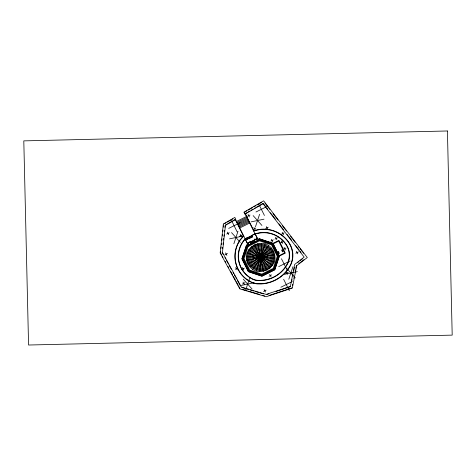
<?xml version="1.0" encoding="UTF-8"?>
<svg xmlns="http://www.w3.org/2000/svg" width="476" height="476" viewBox="0 0 476 476"><rect width="100%" height="100%" fill="white"/><g stroke="black" fill="none" stroke-linecap="round" stroke-linejoin="round"><path stroke-width="0.71" d="M259.807 271.671L260.616 257.968L260.164 257.712L247.931 263.841C256.034 280.435 281.804 267.524 273.361 251.102C265.257 234.507 239.487 247.419 247.931 263.841M260.884 257.956L261.485 243.272M260.58 258.456L260.562 257.492L259.682 257.671C261.104 253.976 262.449 260.521 259.67 257.677M261.187 256.659L260.687 257.409L260.705 256.499L260.646 257.397L261.378 256.826M220.483 252.815L220.65 251.352M220.971 248.418L221.132 246.949M221.376 244.747L221.536 243.284M221.864 240.344L222.024 238.881M222.351 235.947L222.512 234.478M222.833 231.544L222.994 230.075M223.321 227.141L223.482 225.678M222.536 248.805L222.703 247.33M223.024 244.378L223.19 242.897M223.512 239.946L223.678 238.47M223.922 236.257L224.083 234.781M224.41 231.83L224.571 230.354M224.898 227.403L225.065 225.927M259.872 257.427L260.89 256.743L261.437 257.742M259.979 257.254L260.015 257.79M260.788 257.772L260.289 257.552L260.568 257.123M260.824 257.385L260.402 257.528M259.664 257.415L260.604 257.403L260.449 256.516L260.604 257.403L259.825 256.933M261.229 257.677L261.199 257.201M261.413 257.522L260.794 258.236M291.77 280.947L292.044 279.525M292.74 275.973L293.02 274.551M293.716 270.999L294.412 267.447M292.466 285.689L292.746 284.249M293.876 278.478L294.162 277.038M295.293 271.272L295.572 269.827M295.858 268.387L296.423 265.501M233.865 243.777L237.988 231.265M255.469 226.784L259.587 214.265M245.598 290.348L249.721 277.835M288.807 279.239L292.93 266.727M256.159 270.969L260.485 257.944M260.8 256.998L265.132 243.974M242.79 258.718L247.133 245.729L259.396 239.612L272.391 243.962L278.502 256.225L274.152 269.214L261.895 275.33L248.9 270.981L242.79 258.718L243.605 258.664M243.176 258.694L247.431 245.985L259.426 239.999L272.135 244.253L278.115 256.249L273.861 268.958L261.865 274.944L249.156 270.689M260.33 258.409L260.64 257.558L260.098 258.295M272.326 244.033L259.402 239.708L247.205 245.789L242.879 258.712L248.96 270.909L261.889 275.235L274.087 269.154L278.406 256.231L272.302 244.063L272.076 244.319M260.836 258.438L260.658 257.558L261.08 258.355L260.658 257.558L261.574 257.79L261.502 257.046L259.765 257.915L260.58 257.528M261.306 257.7L261.11 258.004M261.485 257.76L261.229 258.141M252.815 269.345L260.372 257.891C259.706 256.195 262.157 257.873 260.402 257.843M261.467 256.219C264.269 262.443 254.648 256.106 261.467 256.219L268.47 245.598M245.461 238.875L242.891 242.064A25.21 25.21 0 0 0 252.47 278.882A14.268 14.268 0 0 0 258.266 280.364A31.654 31.654 0 0 0 286.516 265.233A19.034 19.034 0 0 0 286.314 245.069A26.745 26.745 0 0 0 258.022 233.341L254.856 234.008M259.944 257.016L260.247 256.683M260.229 257.01L260.033 257.599L260.443 258.063M250.013 266.917L260.556 257.742M261.764 256.475L271.278 248.026M297.803 262.419L298.94 261.55M300.07 260.675L302.337 258.932M298.738 263.716L303.95 259.706M261.056 257.944L260.604 258.099M224.874 223.5L226.1 222.798M227.326 222.09L232.853 218.912M244.967 211.945L246.889 210.838M248.174 210.1L252.667 207.518M253.946 206.78L255.874 205.674M257.153 204.936L258.438 204.198M259.723 203.46L261.645 202.354M225.142 225.19L226.427 224.452M227.653 223.744L231.413 221.584M232.669 220.864L235.412 219.287L247.99 244.515L246.556 245.223L242.022 258.771L248.401 271.558L261.949 276.092L274.729 269.719L279.263 256.171L272.891 243.385L259.343 238.851L257.915 239.565L244.563 212.79M245.039 213.748L247.228 212.486M248.341 211.85L249.632 211.106M250.917 210.368L252.964 209.19M254.136 208.512L255.511 207.726M256.713 207.03L258.694 205.894M259.938 205.18L263.157 203.329L265.858 206.84M247.496 216.354L249.995 215.021M226.731 234.049L229.224 232.716M239.606 236.328L242.105 235.001M253.333 229.39L255.826 228.058M265.727 228.563L268.22 227.23M224.946 254.779L227.439 253.452M281.602 234.21L284.101 232.877M270.82 241.177L273.319 239.845M274.938 239.125L277.431 237.798M280.721 242.837L283.214 241.505M235.209 269.279L237.708 267.946M241.838 269.452L244.337 268.119M283.529 249.335L286.022 248.002M295.846 253.244L298.345 251.911M242.439 284.023L244.932 282.696M269.089 276.235L271.582 274.902M285.761 273.67L288.26 272.337M263.573 291.496L266.066 290.164M261.092 257.248L273.361 251.102M272.605 243.528L278.954 240.356L285.338 253.137L278.984 256.308M272.712 244.093L278.704 241.1L284.594 252.887L278.603 255.88M236.501 221.471L246.425 216.52M255.969 211.993L267.363 206.31M236.959 222.399L246.883 217.449M237.423 223.321L247.347 218.371M228.712 228.391L240.106 222.708M237.881 224.25L247.812 219.299M238.345 225.172L248.27 220.221M238.803 226.1L248.734 221.15M239.279 227.04L249.204 222.096M239.749 227.986L249.674 223.042M243.783 236.078L240.124 240.172A28.56 28.56 0 0 0 247.163 279.602L251.536 282.143A17.63 17.63 0 0 0 257.522 283.672L261.235 283.69A34.998 34.998 0 0 0 289.372 266.971A22.384 22.384 0 0 0 289.122 243.26A30.089 30.089 0 0 0 257.302 230.075L253.708 231.134M248.258 237.744L252.185 235.787M248.436 238.101L252.363 236.144M246.663 239.345L247.597 238.881M248.615 238.458L252.542 236.501M246.729 239.47L247.663 239.006M257.445 238.357L254.148 239.999L255.035 241.766M247.466 243.462L257.391 238.518M249.245 242.689L247.419 243.599L245.027 238.797L248.121 237.256L248.877 238.773M249.852 242.385L257.522 238.559M250.739 242.724L254.666 240.767M255.761 241.112L250.519 243.724L250.876 244.444M255.469 242.153L257.046 241.362M260.628 257.195L260.89 257.718M260.426 257.522L260.866 257.665M278.686 266.649L290.08 260.973M254.13 272.266L249.21 270.624L248.99 270.88L261.883 275.199L274.057 269.13M280.888 287.23L292.282 281.554M260.271 256.731L261.437 257.082M260.366 256.921L260.842 256.885M260.717 257.831L260.556 257.058M260.955 258.105L260.42 258.141M261.056 258.307L259.979 258.063M266.852 294.501L268.952 293.805M275.955 291.49L290.652 286.629M268.976 295.483L292.044 287.855M251.084 221.87L263.978 219.18M229.48 238.863L242.373 236.173M284.422 274.331L297.316 271.635M241.213 285.433L254.107 282.744M246.711 260.336L260.158 257.57M261.134 257.373L274.575 254.606M261.604 257.284L260.723 257.462L261.621 257.54M260.675 256.945L260.134 257.308L247.145 252.982M277.686 256.278L278.502 256.225M260.628 257.724L260.866 257.367M246.449 256.629L260.146 257.445M261.145 257.498L274.842 258.313M260.598 258.248L259.884 257.629M241.82 287.492L248.775 289.557M250.162 289.973L253.637 291.009M255.029 291.419L258.504 292.454M259.896 292.871L263.371 293.906M242.159 289.259L247.103 290.729M248.52 291.151L259.819 294.513M262.645 295.358L264.763 295.989M261.122 257.629L274.14 261.961M259.712 257.165L260.568 257.451M260.866 256.814L261.342 257.522M248.769 249.644L260.229 257.195M261.062 257.748L272.522 265.299M260.711 257.522L261.461 258.022M253.143 215.61L261.919 225.44M286.481 268.071L295.257 277.895M231.538 232.609L240.315 242.433M243.272 279.18L252.048 289.003M251.197 246.836L259.652 256.35M260.979 257.843L270.088 268.107M260.592 257.415L259.991 256.743L259.825 257.641M264.924 203.002L269.88 209.446M273.04 213.545L277.996 219.989M282.506 225.85L286.564 231.122M290.616 236.393L295.126 242.248M298.279 246.348L299.184 247.52M300.088 248.692L303.694 253.375M266.762 208.012L267.661 209.184M270.362 212.695L275.318 219.133M278.924 223.815L283.428 229.67M287.034 234.353L291.538 240.207M295.596 245.479L299.202 250.162M300.1 251.334L301.005 252.5M222.131 252.494L223.185 254.428M224.946 257.647L225.648 258.938M226.35 260.223L228.462 264.091M229.164 265.376L231.276 269.243M233.038 272.462L233.74 273.754M234.442 275.045L235.144 276.33M235.852 277.621L236.554 278.906M237.256 280.197L240.422 285.993M220.84 253.47L221.554 254.773M222.262 256.07L222.976 257.373M225.106 261.282L225.82 262.585M227.95 266.489L228.664 267.792M230.444 271.046L232.574 274.955M233.288 276.258L235.418 280.162M236.132 281.465L238.262 285.368M238.976 286.671L240.041 288.629M296.429 251.328L297.762 253.827M282.185 232.294L283.517 234.793M281.304 240.921L282.631 243.42M284.113 247.419L285.439 249.918M275.521 237.215L276.848 239.708M266.304 226.653L267.637 229.146M271.403 239.267L272.736 241.76M286.344 271.754L287.677 274.247M248.079 214.438L249.412 216.937M253.916 227.474L255.243 229.973M269.672 274.319L271.005 276.812M240.19 234.418L241.522 236.911M264.156 289.581L265.489 292.08M227.314 232.133L228.641 234.626M242.421 267.536L243.754 270.035M235.793 267.363L237.125 269.856M243.022 282.113L244.355 284.606M225.523 252.869L226.856 255.362M254.273 244.753L260.646 257.474L257.784 243.539M261.318 258.813L267.018 270.19M258.748 204.085L264.43 215.479M281.459 258.748L287.141 270.142M283.66 279.329L289.343 290.723M245.319 213.587L253.881 230.759L257.248 229.819A30.345 30.345 0 0 1 289.343 243.117A22.64 22.64 0 0 1 289.592 267.107A35.254 35.254 0 0 1 261.247 283.946L257.498 283.928A17.886 17.886 0 0 1 251.429 282.375L247.014 279.811A28.816 28.816 0 0 1 239.916 240.029L243.426 235.971L235.174 219.418M254.69 238.97L255.047 239.684M252.006 235.43L252.72 236.858L248.793 238.815L248.079 237.387M254.309 240.053L255.38 242.195M252.631 236.905L251.875 235.382L255.13 233.764L257.968 239.404L259.331 238.72L272.974 243.29L279.394 256.159L274.83 269.803L261.955 276.223L248.311 271.653L241.897 258.783L246.461 245.14L247.829 244.462L247.306 243.409L250.435 241.85L251.614 244.206M260.354 257.153L260.729 257.897M250.382 242.01L251.453 244.152M249.448 241.582L249.805 242.296M231.491 220.483L237.167 231.877M243.26 258.688L244.914 262.002M247.562 267.31L248.222 268.631M259.807 257.891L259.712 257.421M260.949 258.938L263.508 271.403M259.408 239.743L259.432 240.088M261.86 274.854L261.883 275.199M223.351 224.012L220.162 252.881L239.827 288.89L266.179 296.738L292.318 288.093L296.709 265.679L307.294 257.534L263.65 200.836L243.908 212.189L244.908 214.188L263.073 203.74L304.164 257.129L294.68 264.424L290.378 286.385L266.149 294.4L241.344 287.016L222.453 252.429L225.44 225.38L235.822 219.412L234.829 217.413L223.351 224.012M247.841 253.214C242.147 269.779 268.089 278.406 273.444 261.729C279.138 245.164 253.196 236.536 247.841 253.214M248.639 253.482C243.295 269.017 267.631 277.103 272.653 261.461C277.996 245.925 253.66 237.839 248.639 253.482M249.525 253.773C244.581 268.161 267.113 275.652 271.766 261.169C276.711 246.782 254.178 239.291 249.525 253.773M250.501 254.101C245.991 267.226 266.542 274.057 270.79 260.842C275.301 247.716 254.743 240.886 250.501 254.101M251.56 254.452C247.234 265.977 266.292 272.314 269.731 260.491C274.051 248.966 254.999 242.635 251.56 254.452M252.691 254.827C248.906 264.918 265.59 270.463 268.601 260.116C272.379 250.025 255.701 244.48 252.691 254.827M253.892 255.225C250.679 263.793 264.84 268.5 267.399 259.717C270.612 251.149 256.445 246.443 253.892 255.225M255.154 255.648C252.542 262.609 264.055 266.441 266.138 259.295C268.75 252.334 257.23 248.502 255.154 255.648M256.469 256.082C254.481 261.378 263.24 264.293 264.823 258.861C266.81 253.565 258.051 250.65 256.469 256.082M257.825 256.534C256.487 260.11 262.395 262.074 263.46 258.409C264.805 254.833 258.89 252.869 257.825 256.534M247.359 245.919L243.081 258.7L249.097 270.761L261.871 275.033L273.932 269.023L278.204 256.243L272.195 244.182L259.414 239.91L247.359 245.919M248.073 246.544L244.027 258.635L249.716 270.047L261.806 274.093L273.218 268.404L277.264 256.308L271.576 244.896L259.485 240.85L248.073 246.544M255.088 233.894L245.158 238.845A25.466 25.466 0 0 0 252.351 279.109A14.542 14.542 0 0 0 258.26 280.62A31.904 31.904 0 0 0 286.73 265.364A19.29 19.29 0 0 0 286.528 244.932A27.001 27.001 0 0 0 255.088 233.894M247.419 238.518L246.485 238.988L246.836 239.69L247.77 239.226L247.419 238.518M278.579 251.703L278.026 251.977L278.871 253.666L279.418 253.393L278.579 251.703M282.179 249.906L281.649 250.174L282.488 251.863L283.018 251.596L282.179 249.906M447.422 130.977L23.8 140.878L28.566 345.023L452.2 335.122L447.422 130.977"/></g></svg>
